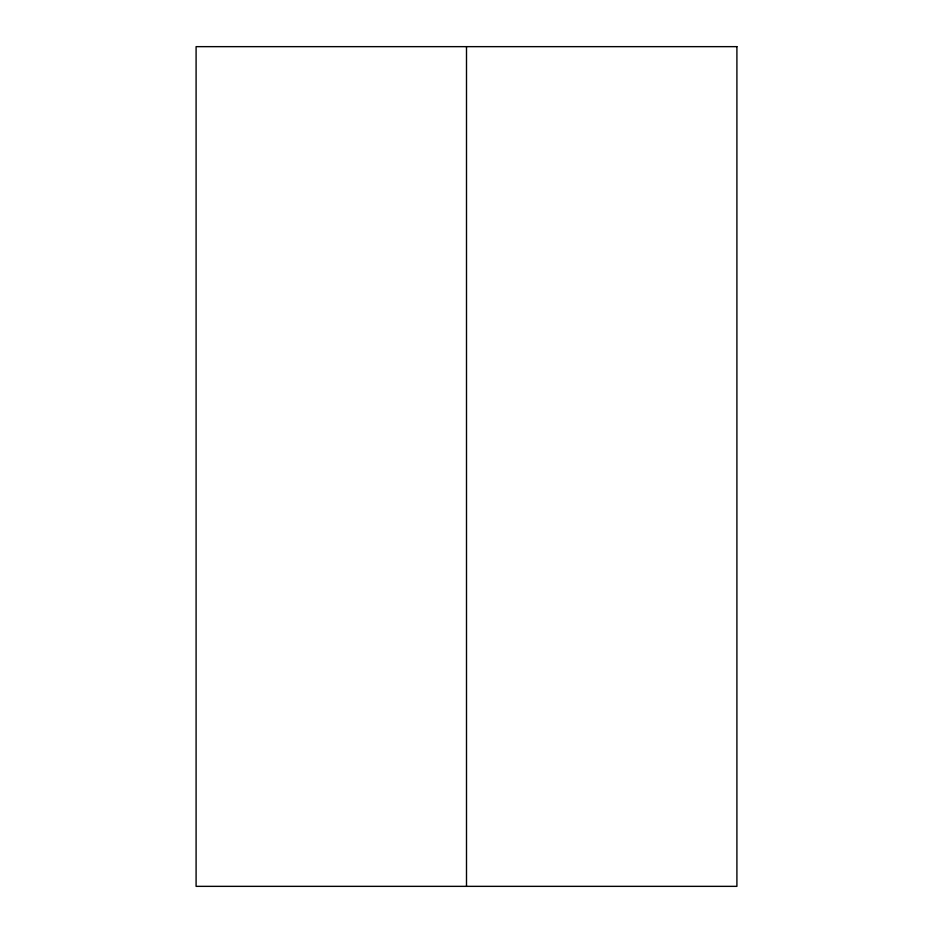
<?xml version="1.0" encoding="UTF-8"?>
<svg xmlns="http://www.w3.org/2000/svg" width="933" height="933" viewBox="0 0 933 933"><rect width="100%" height="100%" fill="white"/><g stroke="black" fill="none" stroke-linecap="round" stroke-linejoin="round"><path stroke-width="1.4" d="M466.5 46.65L466.5 886.35M736.907 46.65L196.093 46.65L196.093 886.35L736.907 886.35L736.907 46.65"/></g></svg>
